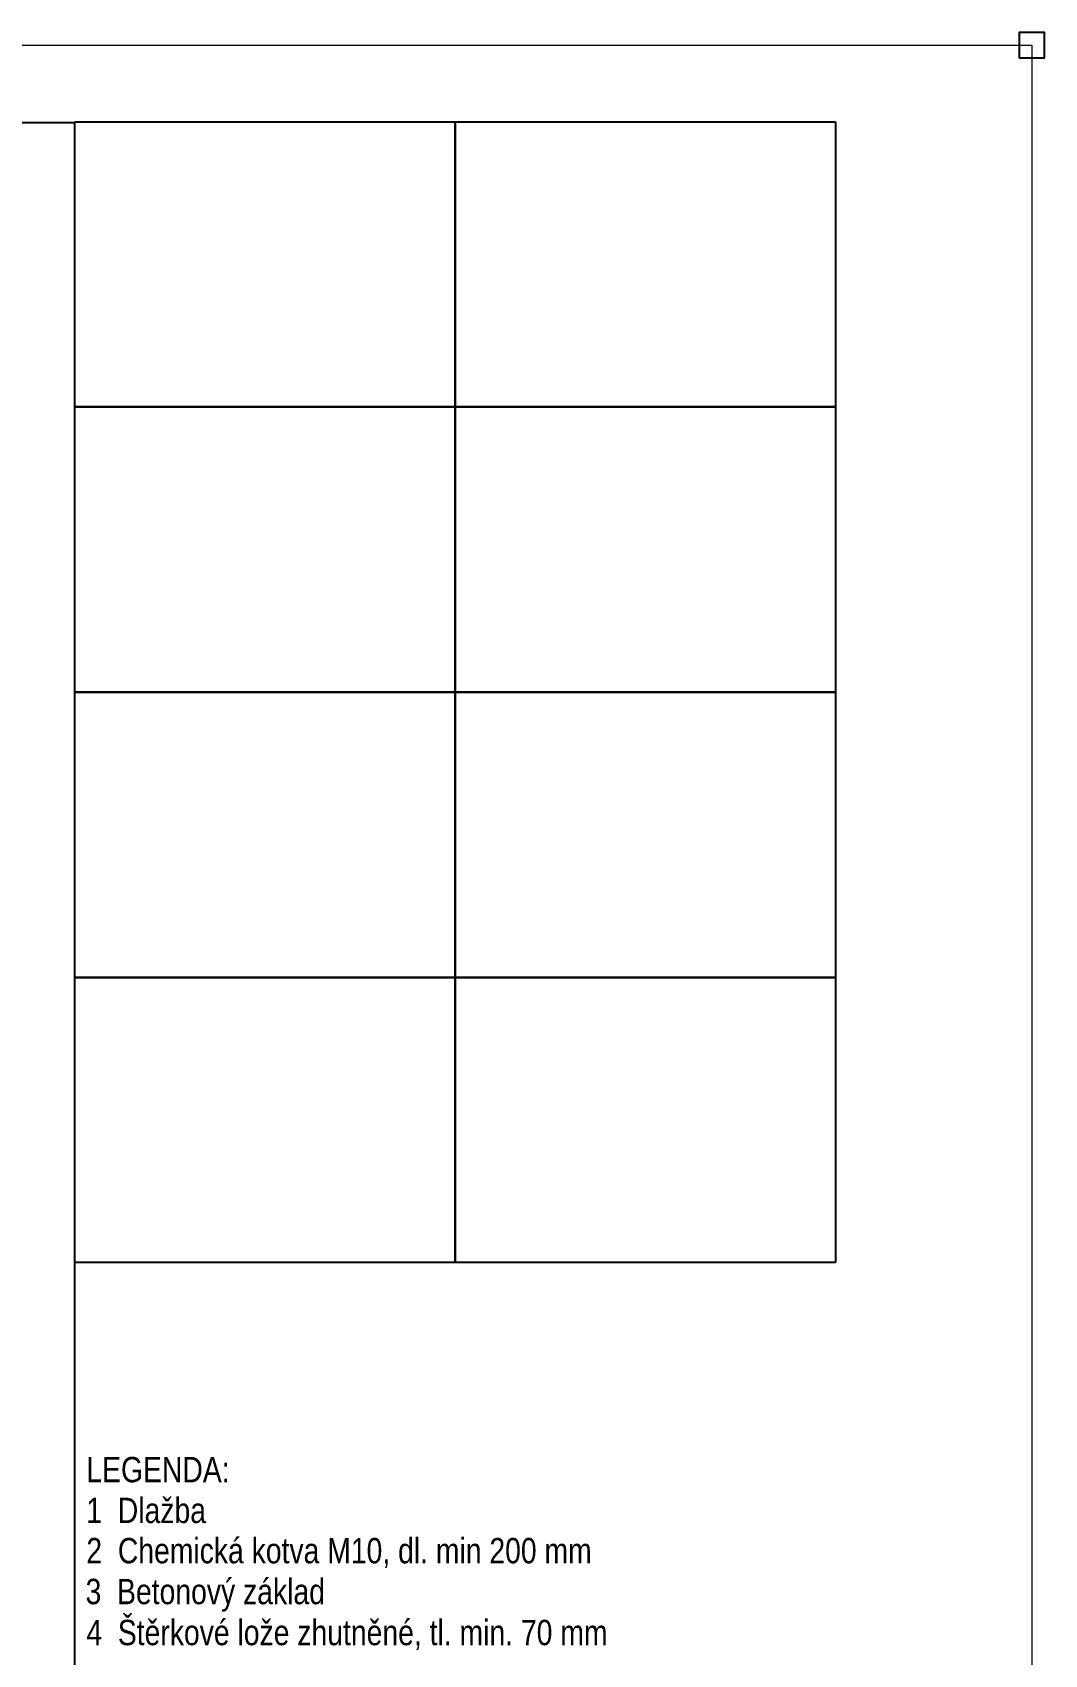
# Model space of a CAD drawing. Header units: millimetres. Extents: x -1511 to 5721, y -19897 to 4144.
# Drawn here: x 4124 to 5721, y 1584 to 4144 of the extents above; entities that cross this region are included whole.
import ezdxf

# ---------------------------------------------------------------- set-up
doc = ezdxf.new("R2010")
doc.units = ezdxf.units.MM
doc.layers.add('Nekreslit', color=6, linetype='Continuous', plot=False)
doc.layers.add('OBRYSOVA', color=7, linetype='Continuous')
doc.styles.add('SEACAD_Arial', font='arial.ttf', dxfattribs={"width": 0.8})
picture_1 = doc.add_image_def('image1.jpg', size_in_pixel=(800, 600))
picture_2 = doc.add_image_def('image2.jpg', size_in_pixel=(800, 600))
picture_3 = doc.add_image_def('image3.jpg', size_in_pixel=(800, 600))
picture_4 = doc.add_image_def('image4.jpg', size_in_pixel=(800, 600))
picture_5 = doc.add_image_def('image5.jpg', size_in_pixel=(800, 600))
picture_6 = doc.add_image_def('image6.jpg', size_in_pixel=(800, 600))
picture_7 = doc.add_image_def('image7.jpg', size_in_pixel=(800, 600))
picture_8 = doc.add_image_def('image8.jpg', size_in_pixel=(800, 600))

msp = doc.modelspace()

# ---------------------------------------------------------------- linework, layer by layer
at = {"layer": 'Nekreslit', "color": 4, "lineweight": 15}
msp.add_lwpolyline([(5700.6, 0), (0, 0), (0, 4123.6), (5700.6, 4123.6)], close=True, dxfattribs=at)
at = {"layer": 'Nekreslit'}
msp.add_lwpolyline([(150.6, 151.1), (4190.6, 151.1), (4190.6, 4001.1), (150.6, 4001.1)], close=True, dxfattribs=at)
at = {"layer": 'OBRYSOVA'}
msp.add_lwpolyline([(5680.6, 4103.6), (5720.6, 4103.6), (5720.6, 4143.6), (5680.6, 4143.6)], close=True, dxfattribs=at)
msp.add_lwpolyline([(5680.6, 4103.6), (5720.6, 4103.6), (5720.6, 4143.6), (5680.6, 4143.6)], close=True, dxfattribs=at)

# ---------------------------------------------------------------- texts
at = {"style": 'SEACAD_Arial', "width": 0.8}
for s, p in [('LEGENDA:', (4208.6, 1856.2)), ('1  Dlažba', (4208.6, 1791.9)), ('2  Chemická kotva M10, dl. min 200 mm', (4208.6, 1728.4)), ('3  Betonový základ', (4207.4, 1663.9)), ('4  Štěrkové lože zhutněné, tl. min. 70 mm', (4208.6, 1599.2))]:
    msp.add_text(s, height=40, dxfattribs=at).set_placement(p)

# ---------------------------------------------------------------- pictures from other files: only their frames are drawn
at = {"color": 7, "true_color": 0xffffff}
image = msp.add_image(picture_1, insert=(4190.6, 3552.8), size_in_units=(600, 450), dxfattribs=at)
image.dxf.flags = 7
image = msp.add_image(picture_2, insert=(4790.6, 3552.8), size_in_units=(600, 450), dxfattribs=at)
image.dxf.flags = 7
image = msp.add_image(picture_3, insert=(4190.6, 3102.8), size_in_units=(600, 450), dxfattribs=at)
image.dxf.flags = 7
image = msp.add_image(picture_4, insert=(4790.6, 3102.8), size_in_units=(600, 450), dxfattribs=at)
image.dxf.flags = 7
image = msp.add_image(picture_5, insert=(4190.6, 2652.8), size_in_units=(600, 450), dxfattribs=at)
image.dxf.flags = 7
image = msp.add_image(picture_6, insert=(4790.6, 2652.8), size_in_units=(600, 450), dxfattribs=at)
image.dxf.flags = 7
image = msp.add_image(picture_8, insert=(4190.6, 2202.8), size_in_units=(600, 450), dxfattribs=at)
image.dxf.flags = 7
image = msp.add_image(picture_7, insert=(4790.6, 2202.8), size_in_units=(600, 450), dxfattribs=at)
image.dxf.flags = 7

doc.saveas('drawing.dxf')
